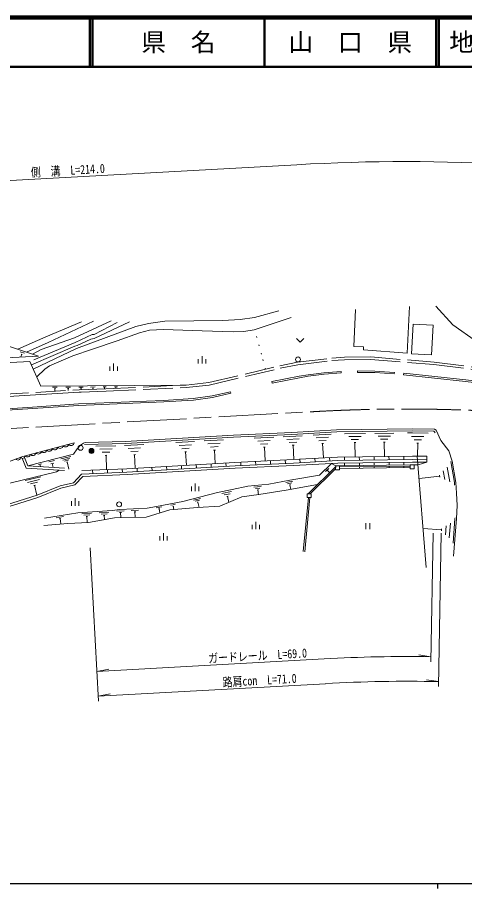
# Model space of a CAD drawing. Units: millimetres at full size, sheet at 1:1000; details may follow other scales. Extents: x 20000 to 680000, y 20000 to 380000.
# Drawn here: x 283076 to 373483, y 204000 to 380000 of the extents above; entities that cross this region are included whole.
import ezdxf
from ezdxf.enums import TextEntityAlignment as Align

# ---------------------------------------------------------------- set-up
doc = ezdxf.new("R2010")
doc.units = ezdxf.units.MM
doc.header["$LTSCALE"] = 1000
for name, pattern in [('CHAIN', [18.5, 12, -1.5, 3.5, -1.5]), ('DASHED', [7.5, 6, -1.5]), ('DOTTED', [1.75, 0.25, -1.5])]:
    doc.linetypes.add(name, pattern=pattern)
for name, color, linetype, lineweight in [('M-BGD', 7, 'Continuous', 13), ('M-BMK', 2, 'Continuous', 13), ('M-STR-HTXT', 7, 'Continuous', 13), ('M-TTL', 2, 'Continuous', 140), ('M-TTL-BAND', 7, 'Continuous', 25), ('M-TTL-LINE', 7, 'Continuous', 50)]:
    doc.layers.add(name, color=color, linetype=linetype, lineweight=lineweight)
doc.layers.add('M-TTL-TXT', color=7, linetype='Continuous')
doc.styles.add('ＭＳ ゴシック', font='')
doc.styles.get('ＭＳ ゴシック').set_extended_font_data('MS Gothic')

msp = doc.modelspace()

# ---------------------------------------------------------------- hatches: boundary and pattern name
at = {"layer": 'M-BGD'}
msp.add_hatch(color=256, dxfattribs=at).paths.add_polyline_path([(297560, 292417, -1), (298560, 292417, -0.41421), (298060, 291917, -0.41421)])

# ---------------------------------------------------------------- linework, layer by layer
for p, q in [((284497, 312139), (283643, 312421)), ((283957, 311938), (283777, 311397)), ((284056, 311905), (283857, 311971)), ((320401, 310081), (320401, 311581)), ((302533, 308578), (302533, 310078)), ((319651, 310081), (319651, 310981)), ((321151, 310081), (321151, 310981)), ((301783, 308578), (301783, 309478)), ((303283, 308578), (303283, 309478)), ((348535, 308170), (348514, 308469)), ((351859, 308281), (351862, 308581)), ((359277, 307963), (359299, 308262)), ((361159, 307800), (361191, 308099)), ((334574, 306134), (334517, 306428)), ((291101, 305287), (290201, 305282)), ((290758, 305045), (290548, 305044)), ((290653, 305044), (290656, 304484)), ((293790, 305304), (292890, 305298)), ((293446, 305062), (293236, 305061)), ((293341, 305061), (293344, 304645)), ((296386, 305320), (295486, 305315)), ((296042, 305078), (295832, 305077)), ((295937, 305078), (295939, 304792)), ((298784, 305335), (297884, 305330)), ((298441, 305093), (298231, 305092)), ((298336, 305093), (298337, 304879)), ((301013, 305379), (300413, 305376)), ((300713, 305378), (300716, 304966)), ((303305, 305394), (302705, 305390)), ((303005, 305392), (303007, 305071)), ((326203, 304062), (326136, 304355)), ((342875, 295600), (346491, 295805)), ((349174, 295889), (353418, 295943)), ((355309, 295967), (359156, 296016)), ((315082, 294113), (318865, 294333)), ((320856, 294449), (324758, 294676)), ((324093, 293976), (321597, 293831)), ((330964, 295013), (334945, 295183)), ((334202, 294517), (331705, 294398)), ((336795, 295266), (340672, 295478)), ((340014, 294841), (337518, 294705)), ((339548, 294215), (338050, 294133)), ((345965, 295174), (343469, 295032)), ((345500, 294547), (344002, 294462)), ((352553, 295332), (350053, 295301)), ((352061, 294726), (350561, 294707)), ((351493, 294119), (351143, 294114)), ((351318, 294116), (351355, 291217)), ((358490, 295408), (355990, 295376)), ((357998, 294801), (356498, 294782)), ((357430, 294194), (357080, 294190)), ((357255, 294192), (357292, 291292)), ((365270, 295345), (362770, 295366)), ((364765, 294659), (363265, 294672)), ((364184, 293974), (363834, 293977)), ((364009, 293975), (363987, 291359)), ((298964, 293370), (302953, 293473)), ((302224, 292824), (299725, 292760)), ((301741, 292181), (300241, 292143)), ((304713, 293541), (308632, 293738)), ((307954, 293043), (305457, 292918)), ((307487, 292359), (305989, 292284)), ((318260, 293637), (315764, 293492)), ((317799, 292949), (316301, 292862)), ((317263, 292257), (316914, 292236)), ((317088, 292246), (317247, 289531)), ((323632, 293288), (322135, 293201)), ((323096, 292596), (322747, 292576)), ((322922, 292586), (323080, 289870)), ((333733, 293864), (332234, 293792)), ((333188, 293207), (332839, 293191)), ((333014, 293199), (333147, 290392)), ((339006, 293585), (338657, 293566)), ((338831, 293575), (338990, 290672)), ((344960, 293915), (344610, 293895)), ((344785, 293905), (344949, 291010)), ((289441, 290186), (290591, 290480)), ((291873, 290800), (293903, 291316)), ((293688, 290952), (292234, 290583)), ((293471, 290587), (292599, 290366)), ((301182, 291537), (300832, 291528)), ((301007, 291532), (301081, 288660)), ((306946, 291671), (306597, 291653)), ((306771, 291662), (306908, 288929)), ((334214, 290443), (334254, 289744)), ((337211, 290586), (337250, 289887)), ((340207, 290741), (340246, 290042)), ((343202, 290911), (343242, 290212)), ((346197, 291081), (346237, 290382)), ((349204, 290489), (349195, 291189)), ((352204, 290527), (352195, 291227)), ((355204, 290566), (355195, 291266)), ((358203, 290604), (358195, 291304)), ((361203, 290642), (361194, 291342)), ((363903, 291359), (365739, 268834)), ((287928, 289799), (287346, 289652)), ((287637, 289726), (287759, 289242)), ((290418, 289971), (289837, 289822)), ((290128, 289897), (290337, 289079)), ((293211, 290211), (293007, 290160)), ((293109, 290186), (293478, 288732)), ((301262, 288667), (301301, 287968)), ((304260, 288791), (304299, 288092)), ((307255, 288950), (307295, 288251)), ((310250, 289124), (310290, 288425)), ((313245, 289298), (313285, 288599)), ((316240, 289472), (316280, 288774)), ((319235, 289647), (319275, 288948)), ((322230, 289821), (322270, 289122)), ((325225, 289995), (325265, 289296)), ((328221, 290157), (328260, 289458)), ((331217, 290300), (331257, 289601)), ((347419, 289242), (341849, 283779)), ((347417, 288820), (342276, 283777)), ((346022, 288865), (345380, 288234)), ((347420, 289431), (346605, 289902)), ((348218, 289427), (362460, 289597)), ((348218, 288877), (362457, 289047)), ((348219, 289177), (362459, 289347)), ((349218, 289440), (349211, 289989)), ((352217, 289475), (352210, 290028)), ((352224, 288925), (352220, 289225)), ((355217, 289511), (355210, 290066)), ((355224, 288961), (355220, 289261)), ((358217, 289546), (358210, 290104)), ((358224, 288996), (358220, 289296)), ((361217, 289582), (361210, 290142)), ((361224, 289032), (361220, 289332)), ((370498, 286190), (369958, 289141)), ((287783, 287162), (284671, 286419)), ((298264, 288544), (298304, 287845)), ((345701, 288550), (346198, 288044)), ((368457, 287341), (364273, 286822)), ((368495, 287135), (368419, 287548)), ((369504, 286618), (369180, 288389)), ((287547, 286643), (285116, 286062)), ((287166, 286089), (285707, 285741)), ((286711, 285518), (286370, 285437)), ((286541, 285477), (287025, 283450)), ((318242, 284315), (318242, 285215)), ((318992, 284315), (318992, 285815)), ((319742, 284315), (319742, 285215)), ((332384, 285241), (330892, 285094)), ((338785, 286325), (337312, 286042)), ((338547, 285974), (337664, 285804)), ((338265, 285614), (338059, 285574)), ((338162, 285594), (338346, 284640)), ((326384, 284222), (324424, 283827)), ((326069, 283760), (324893, 283523)), ((332115, 284913), (331220, 284825)), ((331801, 284581), (331592, 284560)), ((331697, 284570), (331795, 283578)), ((294014, 281348), (294014, 282248)), ((294764, 281348), (294764, 282848)), ((295514, 281348), (295514, 282248)), ((314959, 281614), (314075, 281450)), ((320108, 282841), (318657, 282461)), ((319894, 282475), (319023, 282247)), ((319636, 282097), (319433, 282044)), ((319534, 282070), (319819, 280981)), ((325695, 283287), (325421, 283232)), ((325558, 283259), (325813, 281994)), ((341908, 282979), (340869, 272084)), ((342209, 282977), (341168, 272056)), ((301578, 280048), (299582, 279917)), ((304651, 280318), (303152, 280246)), ((304091, 279991), (303741, 279974)), ((303916, 279982), (303966, 278940)), ((307565, 280458), (306067, 280386)), ((307005, 280131), (306655, 280114)), ((306830, 280122), (306884, 279006)), ((312287, 281117), (311108, 280898)), ((311890, 280738), (311615, 280687)), ((311752, 280712), (311899, 279923)), ((314675, 281256), (314469, 281218)), ((314572, 281237), (314690, 280599)), ((292396, 279155), (290916, 278912)), ((291877, 278766), (291532, 278709)), ((291704, 278737), (291882, 277658)), ((298082, 279819), (296087, 279689)), ((297703, 279494), (296505, 279416)), ((297263, 279165), (296984, 279146)), ((297124, 279155), (297203, 277941)), ((301199, 279722), (300001, 279644)), ((300759, 279393), (300480, 279375)), ((300619, 279384), (300674, 278542)), ((331270, 276612), (331270, 278112)), ((330520, 276612), (330520, 277512)), ((332020, 276612), (332020, 277512)), ((353550, 277794), (353550, 276594)), ((354350, 277794), (354350, 276594)), ((368828, 276455), (365094, 276746)), ((368811, 276245), (368844, 276664)), ((369595, 275492), (369735, 277287)), ((370386, 274829), (370619, 277820)), ((311855, 274331), (311855, 275231)), ((312605, 274331), (312605, 275831)), ((313355, 274331), (313355, 275231))]:
    msp.add_line(p, q, dxfattribs=at)
for points in [[(286274, 308965), (295021, 313109), (307002, 317575), (309596, 318147), (312877, 318604), (324623, 318787), (328089, 318997), (330984, 319369), (335905, 320729)], [(351433, 320998), (351099, 313544), (353064, 313456), (353064, 312833), (361849, 312192), (362328, 321614)], [(367644, 321648), (371089, 317918), (375862, 314547), (379810, 313328), (383685, 312682), (387382, 312503), (391006, 312073)], [(284910, 312381), (289277, 314352), (298486, 318621)], [(286114, 311983), (287877, 312929), (294594, 315300), (302046, 318692)], [(286981, 307378), (288619, 308956), (289535, 309584), (294280, 311655), (298245, 312977), (303246, 314646), (307735, 316311), (309811, 316792), (312579, 316943), (320449, 316665), (326713, 316497), (328864, 316546), (330934, 316865), (338433, 319363)], [(283128, 312971), (288803, 315443), (296065, 318526)], [(285901, 309802), (294700, 313607), (295144, 313735), (297953, 314982), (298620, 315156), (305748, 318489)], [(286382, 310818), (294760, 314304), (298160, 315911), (298576, 315911), (303253, 318389)], [(339473, 315116), (340223, 314416), (340973, 315116)], [(241734, 308894), (250441, 310205), (273904, 314616), (277571, 314810), (287331, 311580)], [(241734, 308894), (254531, 309893), (287331, 311580)], [(214165, 299104), (220615, 301694), (227743, 304188), (235420, 306554), (241834, 307949), (255675, 308963), (285606, 310463), (287815, 305507), (316107, 305684)], [(334517, 306428), (340032, 307504), (341827, 307790), (345038, 308219), (348514, 308469)], [(334574, 306134), (340084, 307209), (341871, 307493), (345068, 307920), (348535, 308170)], [(351859, 308281), (355356, 308256), (359277, 307963)], [(351862, 308581), (355369, 308556), (359299, 308262)], [(361191, 308099), (373728, 306767), (386094, 305251), (399713, 303291), (402810, 302807)], [(361159, 307800), (373694, 306468), (386054, 304953), (399668, 302994), (402764, 302510)], [(249214, 301471), (254319, 301782), (256873, 301960), (295576, 304278), (295998, 304293)], [(257652, 299445), (285161, 301211), (295413, 301919), (312629, 302621), (318613, 303002), (322471, 303523), (326136, 304355)], [(257668, 299145), (285180, 300912), (295430, 301620), (312645, 302321), (318643, 302703), (322524, 303227), (326203, 304062)], [(285161, 289407), (294389, 291749), (295189, 292850), (295856, 293568), (296448, 294004), (296794, 294114), (304957, 294325), (326763, 295594), (338545, 296156), (347613, 296670), (362972, 296865), (367367, 296784), (367711, 296584), (368666, 294502), (370310, 292410), (370952, 290375), (371742, 286057), (371837, 283905), (371979, 281370), (371835, 278749), (371244, 271157)], [(296615, 293710), (304974, 293925), (326784, 295195), (338566, 295756), (347627, 296270), (362971, 296465), (367255, 296386), (367400, 296302), (367503, 296078)], [(361967, 296052), (362970, 296065), (366128, 296007)], [(276251, 287826), (278127, 289060), (284161, 291324), (294539, 294027)], [(365845, 290648), (362955, 290664), (347828, 290472), (338868, 289964), (327091, 289403), (305218, 288130), (296064, 287753), (294393, 286004), (291732, 285363), (287045, 283456), (282160, 281907), (276106, 280095)], [(284005, 290931), (284815, 288928), (292592, 288435)], [(284485, 291077), (285161, 289407), (292624, 288934)], [(365849, 291348), (362952, 291364), (347804, 291172), (338832, 290663), (327054, 290102), (305183, 288829), (296120, 288455)], [(363260, 289593), (364097, 289601), (365842, 290148), (365849, 291348)], [(365842, 290148), (362957, 290164), (347845, 289972), (338894, 289465), (327117, 288903), (305242, 287630), (296286, 287261), (294652, 285553), (291886, 284885), (287215, 282985), (282308, 281429), (276249, 279616)], [(346605, 289902), (344162, 287499), (338152, 286509), (333915, 285693), (329633, 285271), (326492, 284641), (323500, 284038), (316489, 282204), (311196, 281219), (309295, 280841), (303760, 280576), (302220, 280390), (295319, 279940), (288536, 278825)], [(370670, 290251), (371443, 286023), (371467, 285490)], [(291500, 288505), (290975, 288181), (277009, 284846), (269773, 281887)], [(343757, 285649), (337386, 284461), (331879, 283590), (328471, 283118), (323998, 281227), (319511, 280962), (313877, 280538), (309115, 279057), (302683, 278910), (297451, 277950), (293297, 277784), (288421, 277353)], [(371545, 278935), (371536, 278769), (371145, 273750)]]:
    msp.add_lwpolyline(points, dxfattribs=at)
for points in [[(367111, 317814), (366774, 311824), (362780, 312048), (363117, 318039)], [(347420, 289431), (348220, 289427), (348216, 288627), (347416, 288631)], [(362460, 289597), (363260, 289593), (363256, 288793), (362456, 288797)], [(341663, 283780), (342463, 283776), (342459, 282976), (341659, 282980)]]:
    msp.add_lwpolyline(points, close=True, dxfattribs=at)
at = {"layer": 'M-BGD', "linetype": 'DOTTED'}
msp.add_lwpolyline([(333248, 308930), (332410, 311949), (331249, 316192)], dxfattribs=at)
at = {"layer": 'M-BGD', "linetype": 'DASHED'}
for points in [[(249184, 301970), (254287, 302281), (256841, 302459), (295552, 304777), (300978, 304976), (317163, 305734), (321792, 306231), (336097, 309602), (339671, 310334), (346623, 311156), (349207, 311347), (354498, 311417), (367348, 310353), (390843, 307435), (391728, 307302)], [(295998, 304293), (300999, 304477), (317202, 305235), (321877, 305737), (336204, 309113), (339751, 309840), (346671, 310658), (349229, 310847), (354481, 310916), (367296, 309856), (390775, 306940), (420969, 302407)]]:
    msp.add_lwpolyline(points, dxfattribs=at)
at = {"layer": 'M-BGD'}
for centre in [(339806, 310898), (295850, 293044), (298060, 292417), (303640, 281624)]:
    msp.add_circle(centre, 500, dxfattribs=at)
for centre, radius, start, end in [((293923, 294131), 625, 218.77636, 350.41105), ((287306, 292408), 625, 218.77636, 350.41105), ((288409, 292695), 625, 218.77636, 350.41105), ((289512, 292982), 625, 218.77636, 350.41105), ((290615, 293269), 625, 218.77636, 350.41105), ((291718, 293556), 625, 218.77636, 350.41105), ((292820, 293844), 625, 218.77636, 350.41105), ((283198, 291081), 508, 213.12179, 8.0295), ((284122, 291410), 493, 211.5477, 3.76008), ((285101, 291834), 625, 218.77636, 350.41105), ((286203, 292121), 625, 218.77636, 350.41105)]:
    msp.add_arc(centre, radius, start, end, dxfattribs=at)
at = {"layer": 'M-BMK', "linetype": 'CHAIN'}
msp.add_line((249881, 295214), (342311, 300314), dxfattribs=at)
msp.add_arc((361647, -29119), 330000, 62.37524, 93.359, dxfattribs=at)
at = {"layer": 'M-STR-HTXT'}
for p, q in [((247127, 345138), (339557, 350238)), ((367138, 275832), (366670, 249836)), ((368738, 275799), (368180, 244803)), ((297768, 272819), (299476, 241866)), ((299145, 247856), (345066, 250390)), ((366688, 250836), (364262, 251211)), ((299145, 247856), (301554, 248332)), ((299421, 242864), (345341, 245398)), ((368198, 245803), (365773, 246191)), ((299421, 242864), (301829, 243339))]:
    msp.add_line(p, q, dxfattribs=at)
for centre, radius, start, end in [((361649, -29099), 379980, 79.95384, 93.33308), ((361647, -29360), 280241, 88.9693, 93.39201), ((361645, -29124), 275006, 88.63462, 93.39871)]:
    msp.add_arc(centre, radius, start, end, dxfattribs=at)
at = {"layer": 'M-TTL'}
for q in [(20000, 380000), (20000, 380000), (40000, 380000)]:
    msp.add_line((680000, 380000), q, dxfattribs=at)
at = {"layer": 'M-TTL-BAND'}
for p, q in [((40000, 205000), (579000, 205000)), ((368000, 205000), (368000, 204000))]:
    msp.add_line(p, q, dxfattribs=at)
at = {"layer": 'M-TTL-LINE'}
for p, q in [((297750, 380000), (297750, 370000)), ((298250, 380000), (298250, 370000)), ((333000, 380000), (333000, 370000)), ((367750, 380000), (367750, 370000)), ((368250, 380000), (368250, 370000)), ((40000, 370000), (680000, 370000))]:
    msp.add_line(p, q, dxfattribs=at)

# ---------------------------------------------------------------- texts
at = {"layer": 'M-STR-HTXT', "style": 'ＭＳ ゴシック', "width": 0.8}
for s, p in [('側\u3000溝\u3000L=214.0', (293345, 347637)), ('ガードレール\u3000L=69.0', (331715, 249602)), ('路肩con\u3000L=71.0', (332128, 244617))]:
    msp.add_text(s, height=1833, rotation=3.158, dxfattribs=at).set_placement(p, align=Align.BOTTOM_CENTER)
at = {"layer": 'M-TTL-TXT', "style": 'ＭＳ ゴシック'}
for s, p in [('県\u3000名', (315625, 375000)), ('山\u3000口\u3000県', (350375, 375000))]:
    msp.add_text(s, height=3666, dxfattribs=at).set_placement(p, align=Align.MIDDLE_CENTER)
msp.add_text('地 名', height=3666, dxfattribs=at).set_placement((370380, 375000), align=Align.MIDDLE_LEFT)

doc.saveas('drawing.dxf')
